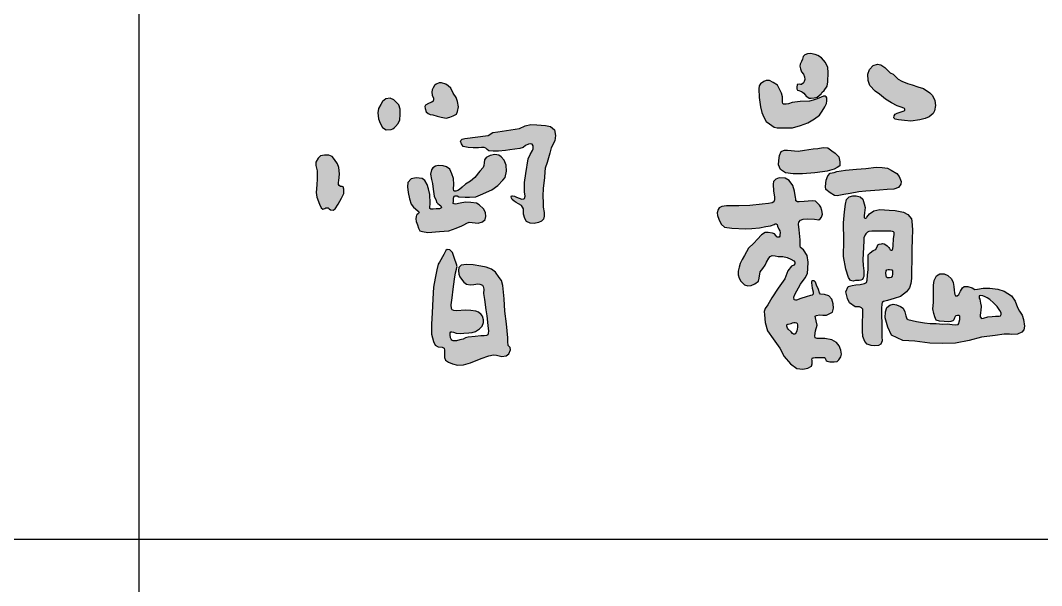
# Model space of a CAD drawing. Extents: x -427546 to -314919, y 698702 to 968782.
# Drawn here: x -356256 to -354447, y 903964 to 904965 of the extents above; entities that cross this region are included whole.
import ezdxf

# ---------------------------------------------------------------- set-up
doc = ezdxf.new("R2010")
doc.units = 0
doc.header["$LTSCALE"] = 1000
doc.header["$MEASUREMENT"] = 0
doc.layers.get('0').update_dxf_attribs({"linetype": 'CONTINUOUS'})
doc.layers.add('PUB_TITLE', color=4, linetype='CONTINUOUS')

msp = doc.modelspace()

# ---------------------------------------------------------------- hatches: boundary and pattern name
h = msp.add_hatch(color=7)
h.paths.add_polyline_path([(-354640, 904832.6), (-354644.7, 904837.2), (-354656, 904844.6), (-354666, 904847.7), (-354675.9, 904851.1), (-354684.1, 904853.7), (-354694.3, 904857.9), (-354701.2, 904861.7), (-354710, 904870.1), (-354715, 904872.6), (-354718.7, 904876.3), (-354724.7, 904882), (-354731.6, 904886.7), (-354737.6, 904888.1), (-354745.4, 904885.7), (-354752, 904878.8), (-354754.7, 904870.3), (-354754.3, 904858.9), (-354750.9, 904850), (-354741.5, 904840.3), (-354733.9, 904834.7), (-354723.1, 904825.8), (-354712.8, 904819.4), (-354702.9, 904813.9), (-354693.9, 904811.1), (-354689.5, 904809.6), (-354689, 904808.3), (-354689.4, 904806.1), (-354692, 904804.6), (-354697.6, 904802.8), (-354702.8, 904800.9), (-354706.4, 904799.5), (-354708.3, 904796.4), (-354708.4, 904792.9), (-354706.1, 904790.4), (-354700.6, 904789.6), (-354689.9, 904788), (-354678.3, 904787.1), (-354662.7, 904789.4), (-354652.9, 904791.8), (-354645.8, 904794.9), (-354638.9, 904800.3), (-354636.6, 904805.6), (-354634.9, 904814.8), (-354635.7, 904823.9)])
h.paths.add_polyline_path([(-354835.7, 904804.6), (-354830.6, 904812.2), (-354827.9, 904818.1), (-354827.1, 904823.1), (-354827.3, 904828.1), (-354828.5, 904830.2), (-354830.3, 904831.2), (-354833.4, 904831.3), (-354837.3, 904829.5), (-354844.3, 904826.3), (-354851.4, 904824.1), (-354858, 904822.6), (-354874.6, 904822.1), (-354888.5, 904820), (-354895.1, 904817.8), (-354899.1, 904817.2), (-354904.3, 904817), (-354905.4, 904818.5), (-354905.8, 904820.7), (-354905.8, 904822.8), (-354905.7, 904830.2), (-354907.9, 904836.4), (-354911.5, 904844.9), (-354914.8, 904850.5), (-354922.1, 904855.5), (-354928.6, 904858.8), (-354934.6, 904858.8), (-354938.9, 904857.2), (-354944.9, 904853.2), (-354947.1, 904849.5), (-354947.5, 904844.2), (-354947.4, 904829.1), (-354946.3, 904820.8), (-354944.9, 904812.4), (-354942.5, 904802.1), (-354939.2, 904794.1), (-354934.6, 904786.7), (-354929.1, 904782.5), (-354920.4, 904776.5), (-354915.3, 904775.2), (-354905.4, 904775.2), (-354898.2, 904774.9), (-354888, 904775.4), (-354874.2, 904779.4), (-354861.1, 904783.8), (-354849.3, 904791.1), (-354840.5, 904797.4)])
h.paths.add_polyline_path([(-354825.6, 904856.8), (-354825, 904873.3), (-354825.8, 904882), (-354829.6, 904890.7), (-354836.9, 904899.4), (-354843.5, 904903.5), (-354847.9, 904905.4), (-354856.4, 904906.6), (-354861.5, 904906.4), (-354866.4, 904904.8), (-354869, 904901.4), (-354870.3, 904897), (-354872, 904892.6), (-354874.3, 904888.2), (-354875, 904884.5), (-354874.2, 904879.9), (-354871.9, 904874.6), (-354868.9, 904870.2), (-354866.9, 904865.7), (-354866.5, 904861), (-354867.3, 904857.3), (-354868.5, 904855), (-354872.1, 904852), (-354873.8, 904851.9), (-354876.6, 904852.5), (-354879.6, 904852.2), (-354879.9, 904850.8), (-354880.5, 904848.1), (-354880.3, 904844.3), (-354879.4, 904841.9), (-354876.9, 904841.1), (-354874.2, 904840.3), (-354872, 904839.8), (-354870.3, 904838.5), (-354868, 904836.4), (-354865.9, 904833.8), (-354864.2, 904831.5), (-354860.9, 904829.3), (-354858.4, 904827.8), (-354855, 904827.8), (-354849.7, 904828.2), (-354844.4, 904829.3), (-354840.6, 904832.3), (-354837.6, 904835.3), (-354836.1, 904837.7), (-354831.9, 904841.4), (-354827, 904849.2)])
h.paths.add_polyline_path([(-354699.2, 904689.1), (-354703.5, 904694.4), (-354713.2, 904700.4), (-354719.7, 904703.7), (-354729.2, 904704.8), (-354739.8, 904705.3), (-354758, 904703.4), (-354775, 904701.7), (-354794.3, 904700.2), (-354809.5, 904697.7), (-354814.4, 904696.2), (-354821.4, 904694.6), (-354825.5, 904690), (-354828.6, 904682.6), (-354829.8, 904671.5), (-354828.8, 904665.8), (-354821.4, 904660.1), (-354814, 904655.3), (-354808.7, 904654.9), (-354797.1, 904657.1), (-354785.7, 904658.9), (-354770.9, 904661.5), (-354758.2, 904662.7), (-354733.9, 904665), (-354720.3, 904665.8), (-354708.6, 904666.5), (-354700.2, 904669.3), (-354696, 904675.5), (-354695.6, 904680.3)])
h.paths.add_polyline_path([(-354806.3, 904723.6), (-354812.3, 904730.5), (-354818.5, 904734.7), (-354825.7, 904739.6), (-354833.9, 904740.6), (-354843, 904738.8), (-354851.7, 904738), (-354866.7, 904735.4), (-354878.1, 904734.1), (-354896.7, 904735.5), (-354902.3, 904735.4), (-354904.1, 904734.9), (-354908, 904733.1), (-354911.3, 904725.9), (-354912.1, 904717.4), (-354912.9, 904709.7), (-354909.3, 904701.2), (-354900.5, 904695.7), (-354887.1, 904693.7), (-354870.3, 904693.9), (-354848.7, 904695.7), (-354835.2, 904697.5), (-354827, 904698.3), (-354814.1, 904701.9), (-354808.7, 904705), (-354804.3, 904708.1), (-354804.5, 904714.8)])
h.paths.add_polyline_path([(-354877.1, 904607.9), (-354874.2, 904611.4), (-354869.1, 904613.3), (-354862.2, 904613.9), (-354849.4, 904613.3), (-354841.6, 904612.1), (-354839, 904613.9), (-354836.6, 904617), (-354835.1, 904622), (-354835.9, 904628.6), (-354837.7, 904634.5), (-354840.3, 904638.4), (-354847.5, 904645.3), (-354851.9, 904645.9), (-354860.5, 904645.2), (-354867.7, 904644.7), (-354876.5, 904643.9), (-354879.5, 904644.3), (-354882, 904646.1), (-354882.4, 904649.1), (-354882.7, 904651.6), (-354884.5, 904662.8), (-354887.7, 904673.1), (-354894.1, 904681.9), (-354901, 904685.8), (-354911.8, 904686.7), (-354917.8, 904684.1), (-354921.7, 904680), (-354922.6, 904675.2), (-354921.9, 904662.8), (-354920.3, 904653), (-354920.2, 904647.8), (-354921.2, 904644.2), (-354923.9, 904642.3), (-354930.7, 904641.3), (-354941.8, 904640), (-354964, 904637.4), (-354983.4, 904637.1), (-354992.9, 904636.7), (-355005.3, 904637.1), (-355013.3, 904635.8), (-355018.2, 904633.7), (-355020, 904630.3), (-355021.5, 904624.3), (-355021, 904619.8), (-355018.9, 904613.2), (-355014.7, 904604.5), (-355008.6, 904599.2), (-354995.4, 904597.4), (-354971.4, 904596.5), (-354960.4, 904596.9), (-354946.7, 904598), (-354935.4, 904600.6), (-354927.4, 904601.6), (-354920.7, 904604.2), (-354918.6, 904605.1), (-354917, 904605.1), (-354915.4, 904603.9), (-354914.5, 904600.7), (-354912.5, 904595.7), (-354910.7, 904592.7), (-354910, 904589.3), (-354910.3, 904586), (-354910.6, 904583.2), (-354911.8, 904581.7), (-354914.6, 904581.3), (-354915.8, 904581.8), (-354917.5, 904584.2), (-354920.3, 904587.6), (-354923.5, 904588.7), (-354931.1, 904589.5), (-354936.4, 904589.8), (-354943.1, 904585.8), (-354950.1, 904578.2), (-354956.7, 904571), (-354966.3, 904561.7), (-354972.9, 904548.7), (-354977.6, 904541.9), (-354981.1, 904534.9), (-354982.9, 904528.4), (-354984.6, 904521.2), (-354984.3, 904514.8), (-354982.9, 904509.1), (-354979.6, 904503.8), (-354977.2, 904500.9), (-354973.2, 904497), (-354967.4, 904495), (-354961.6, 904496), (-354955, 904498.8), (-354948.4, 904503.7), (-354947.3, 904509), (-354945.2, 904519.8), (-354940.5, 904526.1), (-354936.8, 904532.1), (-354934.4, 904537.2), (-354930.1, 904544.3), (-354927.9, 904547.4), (-354924.4, 904548.7), (-354919.1, 904548.2), (-354913.3, 904547.3), (-354905.1, 904547), (-354897.5, 904545.2), (-354890.9, 904542.6), (-354885.9, 904539.7), (-354884.1, 904537.2), (-354883.9, 904534.1), (-354886, 904531.6), (-354889.8, 904530.3), (-354896.2, 904521.7), (-354901.6, 904507.7), (-354913.4, 904491), (-354924.5, 904474), (-354931.7, 904461.3), (-354936.3, 904454.9), (-354938.3, 904449.6), (-354937.8, 904443.8), (-354936.5, 904430.3), (-354932.5, 904415.7), (-354922.1, 904401.1), (-354910.8, 904385.1), (-354902.9, 904369.8), (-354891.6, 904357), (-354880.6, 904348.9), (-354869.9, 904347.5), (-354860.9, 904349.2), (-354854.2, 904353.2), (-354853.3, 904357.2), (-354853.3, 904362.9), (-354853.7, 904365.2), (-354852.8, 904367.5), (-354850.9, 904367.8), (-354847.9, 904368), (-354841.6, 904368.5), (-354836.7, 904368.5), (-354831.6, 904368), (-354830.5, 904367.3), (-354829.7, 904365.5), (-354828.3, 904363.2), (-354826.5, 904361.9), (-354821.7, 904360.5), (-354814.6, 904360.4), (-354809.1, 904361.4), (-354805.9, 904364), (-354802.6, 904369.3), (-354801.3, 904374.3), (-354802.6, 904381), (-354805.5, 904388.8), (-354810, 904394.6), (-354818.4, 904399.3), (-354831, 904401.7), (-354844.7, 904401.9), (-354847.7, 904403.3), (-354848.6, 904406.7), (-354847.2, 904415.8), (-354844.6, 904425.4), (-354846, 904433), (-354847.4, 904438.3), (-354847.7, 904441.5), (-354845.6, 904442.9), (-354840.3, 904443.7), (-354834.1, 904443.4), (-354827.6, 904443.3), (-354817.5, 904448.5), (-354815.7, 904455.9), (-354816, 904463.5), (-354818.3, 904471.8), (-354823.5, 904477.5), (-354831.3, 904479.6), (-354838.4, 904480.3), (-354840.4, 904482.6), (-354842, 904489), (-354845.5, 904496.5), (-354847.6, 904501.7), (-354849.6, 904504.1), (-354852.7, 904504.1), (-354854.3, 904502.9), (-354854.5, 904500.8), (-354853, 904491.2), (-354851.8, 904484.9), (-354851.8, 904480.6), (-354853.3, 904478.6), (-354856.4, 904478), (-354863.9, 904475.7), (-354873.2, 904472.9), (-354880.8, 904469.9), (-354883.1, 904469.6), (-354885.3, 904470.7), (-354885.7, 904474.9), (-354884.1, 904479.6), (-354873.8, 904498), (-354865.7, 904509.7), (-354861.5, 904517.3), (-354860.8, 904525.7), (-354860.6, 904537.1), (-354861.9, 904549), (-354868.6, 904559.1), (-354873.9, 904563.3), (-354874.6, 904565.8), (-354874.3, 904576.7), (-354876.4, 904594.4), (-354877.4, 904604.7)])
h.paths.add_polyline_path([(-354890.6, 904413.6), (-354888, 904410.5), (-354886.2, 904409.5), (-354884.7, 904409.6), (-354883.5, 904410.2), (-354881.5, 904412.3), (-354880.3, 904415.4), (-354879.7, 904418.5), (-354879.1, 904422.2), (-354879.2, 904425.9), (-354879.8, 904428.7), (-354881.1, 904429.9), (-354883.6, 904430.5), (-354885.9, 904430.3), (-354888.2, 904429.8), (-354890.6, 904428.8), (-354895.8, 904427.4), (-354896.5, 904427.2), (-354897.3, 904426.9), (-354897.9, 904425.9), (-354898.2, 904423.7), (-354897.2, 904420.1), (-354895.6, 904418.5)], flags=16)
h.paths.add_polyline_path([(-354676.7, 904559.8), (-354676.4, 904577.9), (-354675.6, 904594.2), (-354676.5, 904609.7), (-354677.3, 904614.2), (-354683.8, 904621.8), (-354691.2, 904626), (-354706, 904628.8), (-354717.1, 904629.5), (-354733.3, 904630.3), (-354744.1, 904628.2), (-354751.5, 904623), (-354756.4, 904616.7), (-354757, 904615.5), (-354758, 904615.1), (-354760.1, 904615), (-354761, 904616.2), (-354761, 904619.1), (-354760.5, 904624.6), (-354759.5, 904634.2), (-354760.9, 904640.5), (-354763.6, 904648.7), (-354768, 904653.2), (-354775.1, 904654.8), (-354781.4, 904654.7), (-354787.7, 904652.7), (-354792.7, 904648.2), (-354794.1, 904640.2), (-354795.8, 904626.1), (-354797.7, 904606.9), (-354797.2, 904575.6), (-354797.5, 904547.2), (-354793.7, 904524.5), (-354788.8, 904510.1), (-354785.3, 904504.8), (-354780.8, 904503.6), (-354776.3, 904504.6), (-354770.1, 904504.7), (-354767.1, 904505.3), (-354764, 904506.7), (-354762.9, 904509.5), (-354761.8, 904511.8), (-354761.8, 904515.8), (-354762, 904521.8), (-354762.9, 904531.1), (-354763.7, 904541.2), (-354763.2, 904552.4), (-354762.6, 904563.5), (-354761.8, 904575.1), (-354761.5, 904580.5), (-354759.5, 904585.4), (-354758.2, 904587.6), (-354755.4, 904590.1), (-354752.8, 904591.5), (-354747.8, 904592), (-354736.5, 904591.9), (-354721.9, 904592.3), (-354714.2, 904592.3), (-354710.7, 904591.7), (-354708.9, 904591), (-354708.3, 904589.9), (-354708.3, 904585.7), (-354709.1, 904578.9), (-354709.9, 904566.3), (-354710.6, 904560.6), (-354711.3, 904558.6), (-354713.4, 904558.5), (-354715.1, 904559.2), (-354716.2, 904561.2), (-354717.5, 904563.4), (-354720.2, 904566), (-354722.5, 904567.8), (-354725.6, 904569.6), (-354728.5, 904570.1), (-354730.5, 904569.9), (-354734.4, 904569.2), (-354736.8, 904567.7), (-354738.1, 904564.3), (-354740.3, 904560.5), (-354742.3, 904558.9), (-354745, 904558), (-354750.3, 904553.7), (-354753.8, 904550.1), (-354754, 904537.2), (-354753.8, 904524), (-354755, 904513.9), (-354756, 904505), (-354756.8, 904501.2), (-354760.4, 904499.4), (-354768.5, 904497.6), (-354776, 904497.1), (-354782.3, 904496.1), (-354789.7, 904493.9), (-354793.4, 904484.5), (-354790.8, 904472.7), (-354786.9, 904465.1), (-354777.2, 904458.3), (-354769.2, 904457.8), (-354765.7, 904456.5), (-354763.5, 904453.7), (-354763.4, 904449.7), (-354763.4, 904443.7), (-354764, 904430.6), (-354764.2, 904415.4), (-354763.7, 904405.2), (-354760.1, 904396.8), (-354756, 904392.1), (-354748.6, 904389.5), (-354742, 904389.2), (-354735.8, 904389.6), (-354731.5, 904392.1), (-354729.5, 904397.9), (-354729.9, 904404.8), (-354729.9, 904415.7), (-354730.1, 904425.7), (-354730.2, 904446.2), (-354730.2, 904455.6), (-354729.9, 904462.6), (-354729.2, 904465.9), (-354727.1, 904467.7), (-354720.1, 904469.3), (-354708.1, 904473), (-354696.6, 904476.6), (-354686.2, 904484.4), (-354680.7, 904491.6), (-354678.7, 904499.1), (-354677.5, 904508.3), (-354677.3, 904522.6), (-354676.6, 904540.3)])
h.paths.add_polyline_path([(-354712.2, 904523.5), (-354711.1, 904521.8), (-354710.8, 904518.9), (-354710.8, 904515.7), (-354711.6, 904512.6), (-354713.1, 904510), (-354716, 904509.2), (-354719.7, 904509.2), (-354721.6, 904510.7), (-354722.4, 904513.3), (-354723, 904517.9), (-354722.3, 904521.8), (-354721.2, 904523.7), (-354718.6, 904523.9), (-354716, 904524.2)], flags=16)
h.paths.add_polyline_path([(-354493.5, 904468.2), (-354500.2, 904477.3), (-354512.9, 904485.6), (-354524.5, 904489.6), (-354538.6, 904491.3), (-354550.6, 904491.4), (-354560.3, 904489.2), (-354564.8, 904489), (-354570.1, 904491.5), (-354577.3, 904494.3), (-354583.7, 904494.2), (-354586.8, 904491.7), (-354590.4, 904485.7), (-354593.7, 904479.7), (-354596.4, 904477.5), (-354599.1, 904477.6), (-354600.5, 904479.7), (-354601.2, 904483), (-354601.6, 904487.7), (-354602.1, 904493.9), (-354603.4, 904501.2), (-354606.3, 904507.6), (-354612.9, 904513.5), (-354619.4, 904516.4), (-354627.1, 904516.7), (-354632.8, 904512.7), (-354637.3, 904504.9), (-354638.6, 904496.2), (-354638.6, 904482.8), (-354638.4, 904466), (-354639.3, 904454.6), (-354637.6, 904446.3), (-354635.8, 904440.2), (-354633.7, 904434.7), (-354627.8, 904432.6), (-354619.2, 904431.8), (-354611.6, 904431.7), (-354607.7, 904432), (-354604.2, 904433.5), (-354602.4, 904435), (-354601.1, 904438.7), (-354600.1, 904440.8), (-354598.8, 904441.8), (-354596, 904442.6), (-354593.2, 904442.4), (-354591.8, 904441.7), (-354591.5, 904438.4), (-354591.7, 904435.5), (-354592.7, 904431.3), (-354593.7, 904428.4), (-354594.6, 904426.9), (-354598.6, 904426.3), (-354605.2, 904426.8), (-354613.3, 904427.7), (-354621.6, 904427.2), (-354633.5, 904428.3), (-354644.2, 904428.7), (-354654.1, 904429.8), (-354668.7, 904432.1), (-354683.8, 904435.8), (-354684.6, 904436), (-354685.7, 904436.6), (-354687.3, 904442.1), (-354688.9, 904449.3), (-354691.9, 904455.5), (-354696.6, 904458.5), (-354703.9, 904461.6), (-354709.8, 904462.7), (-354715.8, 904460.8), (-354721, 904457.1), (-354723.1, 904449.1), (-354724.1, 904438.7), (-354719.5, 904421.8), (-354712.6, 904408), (-354692.4, 904398.6), (-354671.5, 904397), (-354644.8, 904393.7), (-354621.7, 904393), (-354599.5, 904393.7), (-354575, 904398.3), (-354553.2, 904404.1), (-354529, 904407.4), (-354513, 904409.4), (-354503.8, 904409.8), (-354499.6, 904409), (-354489.5, 904409.8), (-354481.7, 904412.9), (-354478, 904417), (-354476.9, 904423.7), (-354478.7, 904435.4), (-354481.5, 904443.2), (-354486, 904450.1), (-354489.3, 904457.1)])
h.paths.add_polyline_path([(-354557.5, 904473.4), (-354557.6, 904476.1), (-354557.2, 904477.7), (-354555.1, 904478), (-354551.1, 904477.3), (-354546.9, 904475.9), (-354543.1, 904474), (-354538.6, 904471), (-354531.9, 904465.1), (-354525.8, 904458.4), (-354520.6, 904451.8), (-354518.5, 904447.6), (-354518.3, 904444.3), (-354519.7, 904442.3), (-354522.2, 904441.7), (-354528.2, 904441.6), (-354534.1, 904441.1), (-354542.1, 904440.2), (-354550, 904438.1), (-354553.2, 904437.4), (-354555.7, 904440.1), (-354555.7, 904442.6), (-354554.8, 904447.9), (-354554.4, 904451.7), (-354554.1, 904459.5), (-354554.8, 904464.4), (-354556.4, 904471.5)], flags=16)
h = msp.add_hatch(color=7)
h.paths.add_polyline_path([(-355407.7, 904510.3), (-355414.6, 904519.2), (-355421.3, 904524.9), (-355430.6, 904528.6), (-355440.6, 904530.3), (-355454, 904532.7), (-355465.7, 904532.9), (-355475.3, 904531.7), (-355479.2, 904527.6), (-355479.8, 904522.4), (-355479.2, 904516.2), (-355477.5, 904511.3), (-355474.7, 904507.1), (-355470.6, 904501.9), (-355465.9, 904498.2), (-355459, 904496.9), (-355452.6, 904497.9), (-355445.9, 904498.5), (-355442.1, 904498.2), (-355437.6, 904496.5), (-355436, 904493.8), (-355435.2, 904489.3), (-355435.6, 904481.7), (-355434.1, 904471.2), (-355431.7, 904452.9), (-355429.9, 904442.3), (-355427.9, 904425.1), (-355426.9, 904414.7), (-355427.2, 904411.6), (-355428.2, 904408.7), (-355430.4, 904407.3), (-355434.4, 904406.6), (-355440.3, 904406.9), (-355450.3, 904405.5), (-355463, 904404.5), (-355467.7, 904402.9), (-355471.7, 904400.7), (-355477.6, 904399.4), (-355483.5, 904398), (-355489.2, 904397.9), (-355491.7, 904399.2), (-355492.8, 904400.5), (-355493.9, 904403.2), (-355494.4, 904408.4), (-355494.6, 904412.2), (-355493.7, 904413.6), (-355491.9, 904413.9), (-355488.7, 904412.9), (-355483.8, 904411.4), (-355476.8, 904411), (-355470.3, 904411.5), (-355461.8, 904412.2), (-355455.9, 904412.6), (-355450, 904414.6), (-355442.4, 904418.9), (-355437.8, 904424), (-355435.4, 904430.4), (-355435.5, 904434.9), (-355437.3, 904441.5), (-355439.6, 904444.7), (-355444.4, 904448.5), (-355449, 904450.4), (-355458, 904451.7), (-355468.2, 904452.1), (-355483, 904451.1), (-355488.2, 904451.4), (-355491.2, 904452.5), (-355492.2, 904454.8), (-355492.9, 904461.4), (-355491.2, 904474.2), (-355489.3, 904489.2), (-355487.2, 904507.2), (-355485.2, 904518), (-355483.5, 904524.5), (-355482.8, 904527.7), (-355482.4, 904529.6), (-355482.6, 904530.7), (-355482.8, 904531.6), (-355487.5, 904545.6), (-355490.8, 904554.4), (-355495.2, 904559.2), (-355499.8, 904559.9), (-355502.6, 904557.7), (-355506.1, 904551), (-355513.6, 904537.3), (-355515.7, 904533.4), (-355518.5, 904523.7), (-355521.1, 904509.1), (-355524, 904493.1), (-355525.1, 904472.1), (-355526.5, 904447.7), (-355527.5, 904427.1), (-355527.8, 904409.5), (-355524.2, 904396.4), (-355521.2, 904390), (-355516.2, 904387), (-355509.1, 904386.4), (-355505.2, 904384.7), (-355504.5, 904381), (-355504.7, 904376.2), (-355504.7, 904368.5), (-355502.7, 904363.8), (-355497.8, 904359.9), (-355490.5, 904356.8), (-355481.8, 904354.9), (-355470.9, 904355.5), (-355458.7, 904359.1), (-355440, 904366.5), (-355425.9, 904371.3), (-355418, 904373.1), (-355412.3, 904372.5), (-355403.4, 904369.9), (-355395.7, 904371.5), (-355390.9, 904374.6), (-355387.6, 904381.7), (-355388.6, 904386.2), (-355391.7, 904389.7), (-355392.3, 904396.8), (-355392.3, 904403.1), (-355394.8, 904427.9), (-355397.8, 904450.6), (-355399.2, 904472.2), (-355401.5, 904495.8), (-355403.5, 904504.5)])
h.paths.add_polyline_path([(-355432.1, 904624.9), (-355435.8, 904631.6), (-355443.1, 904639), (-355448.2, 904641.6), (-355457.8, 904643.1), (-355467.5, 904643.2), (-355477, 904641.9), (-355485, 904640), (-355487.4, 904640.4), (-355489.2, 904641.2), (-355488.9, 904645.2), (-355488.8, 904650.7), (-355487.6, 904654.1), (-355485.5, 904655), (-355482.2, 904654.5), (-355479.2, 904652.7), (-355468, 904652.1), (-355460.5, 904652.1), (-355449.4, 904653), (-355440.8, 904656.4), (-355421.1, 904665.6), (-355410.2, 904673.2), (-355401.3, 904682.3), (-355397.1, 904687.3), (-355395, 904698.5), (-355395.7, 904708.9), (-355399, 904717.9), (-355404.2, 904724), (-355408.7, 904726.9), (-355415.5, 904727.8), (-355424, 904726.3), (-355430.7, 904722.6), (-355433.7, 904718.7), (-355434.5, 904713.4), (-355435.1, 904708.4), (-355436.2, 904704.9), (-355442.3, 904698.4), (-355450.9, 904687.4), (-355458.7, 904680.8), (-355467.3, 904675.2), (-355473.2, 904670.3), (-355477.9, 904666.1), (-355481.1, 904664), (-355484.4, 904662.8), (-355487.2, 904662.8), (-355487.9, 904663.8), (-355488.7, 904667.3), (-355488.4, 904674.6), (-355488.9, 904685.3), (-355491.4, 904693.7), (-355495.4, 904702), (-355501, 904705.8), (-355507.2, 904707.8), (-355516.2, 904708.5), (-355520.7, 904707), (-355525.3, 904704.3), (-355527.8, 904700.7), (-355529.4, 904693.3), (-355527.9, 904683.7), (-355525.8, 904676.7), (-355524.7, 904666.8), (-355522.8, 904654.1), (-355519.7, 904646.2), (-355518.6, 904643.3), (-355516.5, 904641), (-355513.7, 904638.8), (-355511.2, 904637.1), (-355510.1, 904634.3), (-355511, 904632.8), (-355513.6, 904631.9), (-355515.8, 904631.6), (-355519.7, 904631.5), (-355525, 904631.2), (-355528.7, 904631.3), (-355530.6, 904632.3), (-355530.8, 904635.1), (-355530.3, 904639.7), (-355529.8, 904641.8), (-355530.9, 904657.2), (-355533.1, 904667.2), (-355535.5, 904674.6), (-355539.3, 904682), (-355544, 904685.3), (-355554.9, 904686.8), (-355563.6, 904684.6), (-355569.6, 904678.2), (-355570.5, 904670.8), (-355568.9, 904660.5), (-355566.7, 904649.2), (-355563.8, 904639.8), (-355559.8, 904634.9), (-355556, 904631.6), (-355551.6, 904627.6), (-355549.8, 904625.5), (-355550.6, 904623.3), (-355553, 904621.8), (-355554.2, 904620.4), (-355554.6, 904617.8), (-355555.2, 904613.9), (-355555.1, 904609.5), (-355552.7, 904603.3), (-355550.9, 904597.2), (-355548.1, 904592.9), (-355543.4, 904591.4), (-355534, 904589.6), (-355513.4, 904591.3), (-355497.1, 904592.4), (-355484, 904597.7), (-355473.9, 904601.6), (-355470.5, 904603.2), (-355465.3, 904606.4), (-355460.9, 904607.8), (-355455.9, 904607.3), (-355445, 904606.2), (-355437.6, 904608.8), (-355432.7, 904612.7), (-355431.6, 904618)])
h.paths.add_polyline_path([(-355307.9, 904761.5), (-355309.9, 904771.4), (-355316.6, 904777.8), (-355325.5, 904779.6), (-355341.1, 904780.5), (-355351.9, 904780.8), (-355362, 904778.5), (-355371.7, 904774.1), (-355410.2, 904768.3), (-355418.9, 904767.2), (-355427.4, 904761.9), (-355468.8, 904756.1), (-355470.8, 904755.6), (-355473.5, 904754.9), (-355475.7, 904753), (-355476.4, 904751.3), (-355474.6, 904747.1), (-355471.7, 904742.1), (-355462.6, 904740.2), (-355453.8, 904739.5), (-355444.5, 904739.8), (-355439.2, 904740.1), (-355434.6, 904740.4), (-355431.7, 904739.3), (-355429.3, 904736.6), (-355426.1, 904734.4), (-355418.3, 904734), (-355409, 904734), (-355396.8, 904734.8), (-355389.1, 904736), (-355371.1, 904738.7), (-355365.5, 904740.5), (-355360.9, 904743.8), (-355356.1, 904746.3), (-355351.8, 904747), (-355349.2, 904746.5), (-355347.7, 904743.3), (-355347.4, 904738), (-355348.8, 904734.8), (-355352.8, 904728.2), (-355356.6, 904720), (-355360.5, 904694.5), (-355362.8, 904678.1), (-355362.7, 904661.5), (-355361.8, 904654.1), (-355363.2, 904650.2), (-355364.3, 904649.1), (-355367.6, 904648.9), (-355372.6, 904650.4), (-355377, 904652.5), (-355380.6, 904654.1), (-355384, 904655), (-355386.1, 904654.6), (-355386.7, 904652.8), (-355386.2, 904650.4), (-355384.6, 904648.1), (-355381.4, 904645.2), (-355377.5, 904642.7), (-355373.4, 904640.7), (-355368, 904637.3), (-355366.3, 904634.8), (-355364.9, 904631.8), (-355364.5, 904622), (-355362.1, 904614.4), (-355359.2, 904609.4), (-355353.2, 904606.5), (-355345.8, 904605.7), (-355338.1, 904607.3), (-355333.1, 904609.6), (-355329, 904613.3), (-355328, 904618.8), (-355328, 904625.1), (-355329.7, 904634.4), (-355330, 904642.4), (-355330.5, 904655), (-355329.7, 904667.9), (-355327.7, 904687), (-355327.2, 904697.1), (-355326.4, 904703.6), (-355322.7, 904713.5), (-355318, 904730.4), (-355315.7, 904739.9), (-355309.5, 904752.3)])
h.paths.add_polyline_path([(-355479.8, 904812.4), (-355481.4, 904821.8), (-355483.9, 904828.9), (-355489.4, 904836.9), (-355493.7, 904845.4), (-355497.9, 904849.6), (-355502.6, 904852.7), (-355510.1, 904854.9), (-355514.1, 904854.9), (-355519.5, 904852.5), (-355522.4, 904850), (-355525, 904846.3), (-355526.8, 904842.5), (-355527.3, 904838.6), (-355526.6, 904833.1), (-355524.3, 904827.8), (-355523.9, 904824.8), (-355524.8, 904822.3), (-355527.3, 904820.5), (-355528.9, 904819.8), (-355533, 904818.3), (-355538.2, 904815.4), (-355539.8, 904812.8), (-355538.8, 904809.4), (-355537, 904803.8), (-355533.8, 904800.8), (-355530.2, 904799.1), (-355525.5, 904798.1), (-355517.5, 904795.6), (-355510.7, 904793.9), (-355501.8, 904792.5), (-355495.3, 904794), (-355489.6, 904796.5), (-355483.7, 904799.6), (-355481.5, 904804.3)])
h.paths.add_polyline_path([(-355583.3, 904798.7), (-355583.1, 904808.1), (-355585.3, 904815.9), (-355588.8, 904819.1), (-355594.5, 904824.6), (-355601.2, 904827.6), (-355608.5, 904826.7), (-355614.7, 904822.1), (-355617.7, 904816.6), (-355621.6, 904809.5), (-355623, 904801.7), (-355621.8, 904791.4), (-355618.9, 904783.6), (-355614.7, 904775.6), (-355608.3, 904771.9), (-355599.1, 904772.2), (-355596, 904773.5), (-355593.5, 904775.8), (-355591.4, 904777.7), (-355587, 904782.9), (-355584, 904789.6)])
h.paths.add_polyline_path([(-355691.1, 904672.8), (-355692.2, 904674.5), (-355692.2, 904678.8), (-355692, 904681), (-355691, 904693.4), (-355692, 904705.1), (-355694.4, 904711.6), (-355699.7, 904718.9), (-355704, 904724.2), (-355709.7, 904726.9), (-355717.1, 904726.9), (-355724.6, 904725.4), (-355728.7, 904721.4), (-355732.8, 904714.6), (-355732.6, 904708.3), (-355730.4, 904699.1), (-355730, 904684.8), (-355730.8, 904674), (-355731.8, 904660.4), (-355731, 904652.4), (-355726.1, 904639.8), (-355723.2, 904633.7), (-355720, 904631.1), (-355716.8, 904632.4), (-355715.1, 904633.2), (-355713.2, 904633.7), (-355710.6, 904633.5), (-355708.9, 904631.7), (-355706.5, 904629.7), (-355701.8, 904629.3), (-355698.2, 904631.5), (-355693, 904640), (-355687.1, 904650.3), (-355683.3, 904658.8), (-355682.9, 904666.8), (-355684.1, 904670.7), (-355686.1, 904671.1), (-355688.9, 904671.5)])

# ---------------------------------------------------------------- linework, layer by layer
for points in [[(-354831.9, 904841.4), (-354827, 904849.2), (-354825.6, 904856.8), (-354825, 904873.3), (-354825.8, 904882), (-354829.6, 904890.7), (-354836.9, 904899.4), (-354843.5, 904903.5), (-354847.9, 904905.4), (-354856.4, 904906.6), (-354861.5, 904906.4), (-354866.4, 904904.8), (-354869, 904901.4), (-354870.3, 904897), (-354872, 904892.6), (-354874.3, 904888.2), (-354875, 904884.5), (-354874.2, 904879.9), (-354871.9, 904874.6), (-354868.9, 904870.2), (-354866.9, 904865.7), (-354866.5, 904861), (-354867.3, 904857.3), (-354868.5, 904855), (-354872.1, 904852), (-354873.8, 904851.9), (-354876.6, 904852.5), (-354879.6, 904852.2), (-354879.9, 904850.8), (-354880.5, 904848.1), (-354880.3, 904844.3), (-354879.4, 904841.9), (-354876.9, 904841.1), (-354874.2, 904840.3), (-354872, 904839.8), (-354870.3, 904838.5), (-354868, 904836.4), (-354865.9, 904833.8), (-354864.2, 904831.5), (-354860.9, 904829.3), (-354858.4, 904827.8), (-354855, 904827.8), (-354849.7, 904828.2), (-354844.4, 904829.3), (-354840.6, 904832.3), (-354837.6, 904835.3), (-354836.1, 904837.7)], [(-354710, 904870.1), (-354701.2, 904861.7), (-354694.3, 904857.9), (-354684.1, 904853.7), (-354675.9, 904851.1), (-354666, 904847.7), (-354656, 904844.6), (-354644.7, 904837.2), (-354640, 904832.6), (-354635.7, 904823.9), (-354634.9, 904814.8), (-354636.6, 904805.6), (-354638.9, 904800.3), (-354645.8, 904794.9), (-354652.9, 904791.8), (-354662.7, 904789.4), (-354678.3, 904787.1), (-354689.9, 904788), (-354700.6, 904789.6), (-354706.1, 904790.4), (-354708.4, 904792.9), (-354708.3, 904796.4), (-354706.4, 904799.5), (-354702.8, 904800.9), (-354697.6, 904802.8), (-354692, 904804.6), (-354689.4, 904806.1), (-354689, 904808.3), (-354689.5, 904809.6), (-354693.9, 904811.1), (-354702.9, 904813.9), (-354712.8, 904819.4), (-354723.1, 904825.8), (-354733.9, 904834.7), (-354741.5, 904840.3), (-354750.9, 904850), (-354754.3, 904858.9), (-354754.7, 904870.3), (-354752, 904878.8), (-354745.4, 904885.7), (-354737.6, 904888.1), (-354731.6, 904886.7), (-354724.7, 904882), (-354718.7, 904876.3), (-354715, 904872.6)], [(-354905.8, 904822.8), (-354905.7, 904830.2), (-354907.9, 904836.4), (-354911.5, 904844.9), (-354914.8, 904850.5), (-354922.1, 904855.5), (-354928.6, 904858.8), (-354934.6, 904858.8), (-354938.9, 904857.2), (-354944.9, 904853.2), (-354947.1, 904849.5), (-354947.5, 904844.2), (-354947.4, 904829.1), (-354946.3, 904820.8), (-354944.9, 904812.4), (-354942.5, 904802.1), (-354939.2, 904794.1), (-354934.6, 904786.7), (-354929.1, 904782.5), (-354920.4, 904776.5), (-354915.3, 904775.2), (-354905.4, 904775.2), (-354898.2, 904774.9), (-354888, 904775.4), (-354874.2, 904779.4), (-354861.1, 904783.8), (-354849.3, 904791.1), (-354840.5, 904797.4), (-354835.7, 904804.6), (-354830.6, 904812.2), (-354827.9, 904818.1), (-354827.1, 904823.1), (-354827.3, 904828.1), (-354828.5, 904830.2), (-354830.3, 904831.2), (-354833.4, 904831.3), (-354837.3, 904829.5), (-354844.3, 904826.3), (-354851.4, 904824.1), (-354858, 904822.6), (-354874.6, 904822.1), (-354888.5, 904820), (-354895.1, 904817.8), (-354899.1, 904817.2), (-354904.3, 904817), (-354905.4, 904818.5), (-354905.8, 904820.7)], [(-355591.4, 904777.7), (-355587, 904782.9), (-355584, 904789.6), (-355583.3, 904798.7), (-355583.1, 904808.1), (-355585.3, 904815.9), (-355588.8, 904819.1), (-355594.5, 904824.6), (-355601.2, 904827.6), (-355608.5, 904826.7), (-355614.7, 904822.1), (-355617.7, 904816.6), (-355621.6, 904809.5), (-355623, 904801.7), (-355621.8, 904791.4), (-355618.9, 904783.6), (-355614.7, 904775.6), (-355608.3, 904771.9), (-355599.1, 904772.2), (-355596, 904773.5), (-355593.5, 904775.8)], [(-355468.8, 904756.1), (-355427.4, 904761.9), (-355418.9, 904767.2), (-355410.2, 904768.3), (-355371.7, 904774.1), (-355362, 904778.5), (-355351.9, 904780.8), (-355341.1, 904780.5), (-355325.5, 904779.6), (-355316.6, 904777.8), (-355309.9, 904771.4), (-355307.9, 904761.5), (-355309.5, 904752.3), (-355315.7, 904739.9), (-355318, 904730.4), (-355322.7, 904713.5), (-355326.4, 904703.6), (-355327.2, 904697.1), (-355327.7, 904687), (-355329.7, 904667.9), (-355330.5, 904655), (-355330, 904642.4), (-355329.7, 904634.4), (-355328, 904625.1), (-355328, 904618.8), (-355329, 904613.3), (-355333.1, 904609.6), (-355338.1, 904607.3), (-355345.8, 904605.7), (-355353.2, 904606.5), (-355359.2, 904609.4), (-355362.1, 904614.4), (-355364.5, 904622), (-355364.9, 904631.8), (-355366.3, 904634.8), (-355368, 904637.3), (-355373.4, 904640.7), (-355377.5, 904642.7), (-355381.4, 904645.2), (-355384.6, 904648.1), (-355386.2, 904650.4), (-355386.7, 904652.8), (-355386.1, 904654.6), (-355384, 904655), (-355380.6, 904654.1), (-355377, 904652.5), (-355372.6, 904650.4), (-355367.6, 904648.9), (-355364.3, 904649.1), (-355363.2, 904650.2), (-355361.8, 904654.1), (-355362.7, 904661.5), (-355362.8, 904678.1), (-355360.5, 904694.5), (-355356.6, 904720), (-355352.8, 904728.2), (-355348.8, 904734.8), (-355347.4, 904738), (-355347.7, 904743.3), (-355349.2, 904746.5), (-355351.8, 904747), (-355356.1, 904746.3), (-355360.9, 904743.8), (-355365.5, 904740.5), (-355371.1, 904738.7), (-355389.1, 904736), (-355396.8, 904734.8), (-355409, 904734), (-355418.3, 904734), (-355426.1, 904734.4), (-355429.3, 904736.6), (-355431.7, 904739.3), (-355434.6, 904740.4), (-355439.2, 904740.1), (-355444.5, 904739.8), (-355453.8, 904739.5), (-355462.6, 904740.2), (-355471.7, 904742.1), (-355474.6, 904747.1), (-355476.4, 904751.3), (-355475.7, 904753), (-355473.5, 904754.9), (-355470.8, 904755.6)], [(-354896.7, 904735.5), (-354878.1, 904734.1), (-354866.7, 904735.4), (-354851.7, 904738), (-354843, 904738.8), (-354833.9, 904740.6), (-354825.7, 904739.6), (-354818.5, 904734.7), (-354812.3, 904730.5), (-354806.3, 904723.6), (-354804.5, 904714.8), (-354804.3, 904708.1), (-354808.7, 904705), (-354814.1, 904701.9), (-354827, 904698.3), (-354835.2, 904697.5), (-354848.7, 904695.7), (-354870.3, 904693.9), (-354887.1, 904693.7), (-354900.5, 904695.7), (-354909.3, 904701.2), (-354912.9, 904709.7), (-354912.1, 904717.4), (-354911.3, 904725.9), (-354908, 904733.1), (-354904.1, 904734.9), (-354902.3, 904735.4)], [(-355692, 904681), (-355691, 904693.4), (-355692, 904705.1), (-355694.4, 904711.6), (-355699.7, 904718.9), (-355704, 904724.2), (-355709.7, 904726.9), (-355717.1, 904726.9), (-355724.6, 904725.4), (-355728.7, 904721.4), (-355732.8, 904714.6), (-355732.6, 904708.3), (-355730.4, 904699.1), (-355730, 904684.8), (-355730.8, 904674), (-355731.8, 904660.4), (-355731, 904652.4), (-355726.1, 904639.8), (-355723.2, 904633.7), (-355720, 904631.1), (-355716.8, 904632.4), (-355715.1, 904633.2), (-355713.2, 904633.7), (-355710.6, 904633.5), (-355708.9, 904631.7), (-355706.5, 904629.7), (-355701.8, 904629.3), (-355698.2, 904631.5), (-355693, 904640), (-355687.1, 904650.3), (-355683.3, 904658.8), (-355682.9, 904666.8), (-355684.1, 904670.7), (-355686.1, 904671.1), (-355688.9, 904671.5), (-355691.1, 904672.8), (-355692.2, 904674.5), (-355692.2, 904678.8)], [(-355529.8, 904641.8), (-355530.9, 904657.2), (-355533.1, 904667.2), (-355535.5, 904674.6), (-355539.3, 904682), (-355544, 904685.3), (-355554.9, 904686.8), (-355563.6, 904684.6), (-355569.6, 904678.2), (-355570.5, 904670.8), (-355568.9, 904660.5), (-355566.7, 904649.2), (-355563.8, 904639.8), (-355559.8, 904634.9), (-355556, 904631.6), (-355551.6, 904627.6), (-355549.8, 904625.5), (-355550.6, 904623.3), (-355553, 904621.8), (-355554.2, 904620.4), (-355554.6, 904617.8), (-355555.2, 904613.9), (-355555.1, 904609.5), (-355552.7, 904603.3), (-355550.9, 904597.2), (-355548.1, 904592.9), (-355543.4, 904591.4), (-355534, 904589.6), (-355513.4, 904591.3), (-355497.1, 904592.4), (-355484, 904597.7), (-355473.9, 904601.6), (-355470.5, 904603.2), (-355465.3, 904606.4), (-355460.9, 904607.8), (-355455.9, 904607.3), (-355445, 904606.2), (-355437.6, 904608.8), (-355432.7, 904612.7), (-355431.6, 904618), (-355432.1, 904624.9), (-355435.8, 904631.6), (-355443.1, 904639), (-355448.2, 904641.6), (-355457.8, 904643.1), (-355467.5, 904643.2), (-355477, 904641.9), (-355485, 904640), (-355487.4, 904640.4), (-355489.2, 904641.2), (-355488.9, 904645.2), (-355488.8, 904650.7), (-355487.6, 904654.1), (-355485.5, 904655), (-355482.2, 904654.5), (-355479.2, 904652.7), (-355468, 904652.1), (-355460.5, 904652.1), (-355449.4, 904653), (-355440.8, 904656.4), (-355421.1, 904665.6), (-355410.2, 904673.2), (-355401.3, 904682.3), (-355397.1, 904687.3), (-355395, 904698.5), (-355395.7, 904708.9), (-355399, 904717.9), (-355404.2, 904724), (-355408.7, 904726.9), (-355415.5, 904727.8), (-355424, 904726.3), (-355430.7, 904722.6), (-355433.7, 904718.7), (-355434.5, 904713.4), (-355435.1, 904708.4), (-355436.2, 904704.9), (-355442.3, 904698.4), (-355450.9, 904687.4), (-355458.7, 904680.8), (-355467.3, 904675.2), (-355473.2, 904670.3), (-355477.9, 904666.1), (-355481.1, 904664), (-355484.4, 904662.8), (-355487.2, 904662.8), (-355487.9, 904663.8), (-355488.7, 904667.3), (-355488.4, 904674.6), (-355488.9, 904685.3), (-355491.4, 904693.7), (-355495.4, 904702), (-355501, 904705.8), (-355507.2, 904707.8), (-355516.2, 904708.5), (-355520.7, 904707), (-355525.3, 904704.3), (-355527.8, 904700.7), (-355529.4, 904693.3), (-355527.9, 904683.7), (-355525.8, 904676.7), (-355524.7, 904666.8), (-355522.8, 904654.1), (-355519.7, 904646.2), (-355518.6, 904643.3), (-355516.5, 904641), (-355513.7, 904638.8), (-355511.2, 904637.1), (-355510.1, 904634.3), (-355511, 904632.8), (-355513.6, 904631.9), (-355515.8, 904631.6), (-355519.7, 904631.5), (-355525, 904631.2), (-355528.7, 904631.3), (-355530.6, 904632.3), (-355530.8, 904635.1), (-355530.3, 904639.7)], [(-354809.5, 904697.7), (-354794.3, 904700.2), (-354775, 904701.7), (-354758, 904703.4), (-354739.8, 904705.3), (-354729.2, 904704.8), (-354719.7, 904703.7), (-354713.2, 904700.4), (-354703.5, 904694.4), (-354699.2, 904689.1), (-354695.6, 904680.3), (-354696, 904675.5), (-354700.2, 904669.3), (-354708.6, 904666.5), (-354720.3, 904665.8), (-354733.9, 904665), (-354758.2, 904662.7), (-354770.9, 904661.5), (-354785.7, 904658.9), (-354797.1, 904657.1), (-354808.7, 904654.9), (-354814, 904655.3), (-354821.4, 904660.1), (-354828.8, 904665.8), (-354829.8, 904671.5), (-354828.6, 904682.6), (-354825.5, 904690), (-354821.4, 904694.6), (-354814.4, 904696.2)], [(-354882.7, 904651.6), (-354884.5, 904662.8), (-354887.7, 904673.1), (-354894.1, 904681.9), (-354901, 904685.8), (-354911.8, 904686.7), (-354917.8, 904684.1), (-354921.7, 904680), (-354922.6, 904675.2), (-354921.9, 904662.8), (-354920.3, 904653), (-354920.2, 904647.8), (-354921.2, 904644.2), (-354923.9, 904642.3), (-354930.7, 904641.3), (-354941.8, 904640), (-354964, 904637.4), (-354983.4, 904637.1), (-354992.9, 904636.7), (-355005.3, 904637.1), (-355013.3, 904635.8), (-355018.2, 904633.7), (-355020, 904630.3), (-355021.5, 904624.3), (-355021, 904619.8), (-355018.9, 904613.2), (-355014.7, 904604.5), (-355008.6, 904599.2), (-354995.4, 904597.4), (-354971.4, 904596.5), (-354960.4, 904596.9), (-354946.7, 904598), (-354935.4, 904600.6), (-354927.4, 904601.6), (-354920.7, 904604.2), (-354918.6, 904605.1), (-354917, 904605.1), (-354915.4, 904603.9), (-354914.5, 904600.7), (-354912.5, 904595.7), (-354910.7, 904592.7), (-354910, 904589.3), (-354910.3, 904586), (-354910.6, 904583.2), (-354911.8, 904581.7), (-354914.6, 904581.3), (-354915.8, 904581.8), (-354917.5, 904584.2), (-354920.3, 904587.6), (-354923.5, 904588.7), (-354931.1, 904589.5), (-354936.4, 904589.8), (-354943.1, 904585.8), (-354950.1, 904578.2), (-354956.7, 904571), (-354966.3, 904561.7), (-354972.9, 904548.7), (-354977.6, 904541.9), (-354981.1, 904534.9), (-354982.9, 904528.4), (-354984.6, 904521.2), (-354984.3, 904514.8), (-354982.9, 904509.1), (-354979.6, 904503.8), (-354977.2, 904500.9), (-354973.2, 904497), (-354967.4, 904495), (-354961.6, 904496), (-354955, 904498.8), (-354948.4, 904503.7), (-354947.3, 904509), (-354945.2, 904519.8), (-354940.5, 904526.1), (-354936.8, 904532.1), (-354934.4, 904537.2), (-354930.1, 904544.3), (-354927.9, 904547.4), (-354924.4, 904548.7), (-354919.1, 904548.2), (-354913.3, 904547.3), (-354905.1, 904547), (-354897.5, 904545.2), (-354890.9, 904542.6), (-354885.9, 904539.7), (-354884.1, 904537.2), (-354883.9, 904534.1), (-354886, 904531.6), (-354889.8, 904530.3), (-354896.2, 904521.7), (-354901.6, 904507.7), (-354913.4, 904491), (-354924.5, 904474), (-354931.7, 904461.3), (-354936.3, 904454.9), (-354938.3, 904449.6), (-354937.8, 904443.8), (-354936.5, 904430.3), (-354932.5, 904415.7), (-354922.1, 904401.1), (-354910.8, 904385.1), (-354902.9, 904369.8), (-354891.6, 904357), (-354880.6, 904348.9), (-354869.9, 904347.5), (-354860.9, 904349.2), (-354854.2, 904353.2), (-354853.3, 904357.2), (-354853.3, 904362.9), (-354853.7, 904365.2), (-354852.8, 904367.5), (-354850.9, 904367.8), (-354847.9, 904368), (-354841.6, 904368.5), (-354836.7, 904368.5), (-354831.6, 904368), (-354830.5, 904367.3), (-354829.7, 904365.5), (-354828.3, 904363.2), (-354826.5, 904361.9), (-354821.7, 904360.5), (-354814.6, 904360.4), (-354809.1, 904361.4), (-354805.9, 904364), (-354802.6, 904369.3), (-354801.3, 904374.3), (-354802.6, 904381), (-354805.5, 904388.8), (-354810, 904394.6), (-354818.4, 904399.3), (-354831, 904401.7), (-354844.7, 904401.9), (-354847.7, 904403.3), (-354848.6, 904406.7), (-354847.2, 904415.8), (-354844.6, 904425.4), (-354846, 904433), (-354847.4, 904438.3), (-354847.7, 904441.5), (-354845.6, 904442.9), (-354840.3, 904443.7), (-354834.1, 904443.4), (-354827.6, 904443.3), (-354817.5, 904448.5), (-354815.7, 904455.9), (-354816, 904463.5), (-354818.3, 904471.8), (-354823.5, 904477.5), (-354831.3, 904479.6), (-354838.4, 904480.3), (-354840.4, 904482.6), (-354842, 904489), (-354845.5, 904496.5), (-354847.6, 904501.7), (-354849.6, 904504.1), (-354852.7, 904504.1), (-354854.3, 904502.9), (-354854.5, 904500.8), (-354853, 904491.2), (-354851.8, 904484.9), (-354851.8, 904480.6), (-354853.3, 904478.6), (-354856.4, 904478), (-354863.9, 904475.7), (-354873.2, 904472.9), (-354880.8, 904469.9), (-354883.1, 904469.6), (-354885.3, 904470.7), (-354885.7, 904474.9), (-354884.1, 904479.6), (-354873.8, 904498), (-354865.7, 904509.7), (-354861.5, 904517.3), (-354860.8, 904525.7), (-354860.6, 904537.1), (-354861.9, 904549), (-354868.6, 904559.1), (-354873.9, 904563.3), (-354874.6, 904565.8), (-354874.3, 904576.7), (-354876.4, 904594.4), (-354877.4, 904604.7), (-354877.1, 904607.9), (-354874.2, 904611.4), (-354869.1, 904613.3), (-354862.2, 904613.9), (-354849.4, 904613.3), (-354841.6, 904612.1), (-354839, 904613.9), (-354836.6, 904617), (-354835.1, 904622), (-354835.9, 904628.6), (-354837.7, 904634.5), (-354840.3, 904638.4), (-354847.5, 904645.3), (-354851.9, 904645.9), (-354860.5, 904645.2), (-354867.7, 904644.7), (-354876.5, 904643.9), (-354879.5, 904644.3), (-354882, 904646.1), (-354882.4, 904649.1)], [(-354756.4, 904616.7), (-354751.5, 904623), (-354744.1, 904628.2), (-354733.3, 904630.3), (-354717.1, 904629.5), (-354706, 904628.8), (-354691.2, 904626), (-354683.8, 904621.8), (-354677.3, 904614.2), (-354676.5, 904609.7), (-354675.6, 904594.2), (-354676.4, 904577.9), (-354676.7, 904559.8), (-354676.6, 904540.3), (-354677.3, 904522.6), (-354677.5, 904508.3), (-354678.7, 904499.1), (-354680.7, 904491.6), (-354686.2, 904484.4), (-354696.6, 904476.6), (-354708.1, 904473), (-354720.1, 904469.3), (-354727.1, 904467.7), (-354729.2, 904465.9), (-354729.9, 904462.6), (-354730.2, 904455.6), (-354730.2, 904446.2), (-354730.1, 904425.7), (-354729.9, 904415.7), (-354729.9, 904404.8), (-354729.5, 904397.9), (-354731.5, 904392.1), (-354735.8, 904389.6), (-354742, 904389.2), (-354748.6, 904389.5), (-354756, 904392.1), (-354760.1, 904396.8), (-354763.7, 904405.2), (-354764.2, 904415.4), (-354764, 904430.6), (-354763.4, 904443.7), (-354763.4, 904449.7), (-354763.5, 904453.7), (-354765.7, 904456.5), (-354769.2, 904457.8), (-354777.2, 904458.3), (-354786.9, 904465.1), (-354790.8, 904472.7), (-354793.4, 904484.5), (-354789.7, 904493.9), (-354782.3, 904496.1), (-354776, 904497.1), (-354768.5, 904497.6), (-354760.4, 904499.4), (-354756.8, 904501.2), (-354756, 904505), (-354755, 904513.9), (-354753.8, 904524), (-354754, 904537.2), (-354753.8, 904550.1), (-354750.3, 904553.7), (-354745, 904558), (-354742.3, 904558.9), (-354740.3, 904560.5), (-354738.1, 904564.3), (-354736.8, 904567.7), (-354734.4, 904569.2), (-354730.5, 904569.9), (-354728.5, 904570.1), (-354725.6, 904569.6), (-354722.5, 904567.8), (-354720.2, 904566), (-354717.5, 904563.4), (-354716.2, 904561.2), (-354715.1, 904559.2), (-354713.4, 904558.5), (-354711.3, 904558.6), (-354710.6, 904560.6), (-354709.9, 904566.3), (-354709.1, 904578.9), (-354708.3, 904585.7), (-354708.3, 904589.9), (-354708.9, 904591), (-354710.7, 904591.7), (-354714.2, 904592.3), (-354721.9, 904592.3), (-354736.5, 904591.9), (-354747.8, 904592), (-354752.8, 904591.5), (-354755.4, 904590.1), (-354758.2, 904587.6), (-354759.5, 904585.4), (-354761.5, 904580.5), (-354761.8, 904575.1), (-354762.6, 904563.5), (-354763.2, 904552.4), (-354763.7, 904541.2), (-354762.9, 904531.1), (-354762, 904521.8), (-354761.8, 904515.8), (-354761.8, 904511.8), (-354762.9, 904509.5), (-354764, 904506.7), (-354767.1, 904505.3), (-354770.1, 904504.7), (-354776.3, 904504.6), (-354780.8, 904503.6), (-354785.3, 904504.8), (-354788.8, 904510.1), (-354793.7, 904524.5), (-354797.5, 904547.2), (-354797.2, 904575.6), (-354797.7, 904606.9), (-354795.8, 904626.1), (-354794.1, 904640.2), (-354792.7, 904648.2), (-354787.7, 904652.7), (-354781.4, 904654.7), (-354775.1, 904654.8), (-354768, 904653.2), (-354763.6, 904648.7), (-354760.9, 904640.5), (-354759.5, 904634.2), (-354760.5, 904624.6), (-354761, 904619.1), (-354761, 904616.2), (-354760.1, 904615), (-354758, 904615.1), (-354757, 904615.5)], [(-355482.8, 904531.6), (-355487.5, 904545.6), (-355490.8, 904554.4), (-355495.2, 904559.2), (-355499.8, 904559.9), (-355502.6, 904557.7), (-355506.1, 904551), (-355513.6, 904537.3), (-355515.7, 904533.4), (-355518.5, 904523.7), (-355521.1, 904509.1), (-355524, 904493.1), (-355525.1, 904472.1), (-355526.5, 904447.7), (-355527.5, 904427.1), (-355527.8, 904409.5), (-355524.2, 904396.4), (-355521.2, 904390), (-355516.2, 904387), (-355509.1, 904386.4), (-355505.2, 904384.7), (-355504.5, 904381), (-355504.7, 904376.2), (-355504.7, 904368.5), (-355502.7, 904363.8), (-355497.8, 904359.9), (-355490.5, 904356.8), (-355481.8, 904354.9), (-355470.9, 904355.5), (-355458.7, 904359.1), (-355440, 904366.5), (-355425.9, 904371.3), (-355418, 904373.1), (-355412.3, 904372.5), (-355403.4, 904369.9), (-355395.7, 904371.5), (-355390.9, 904374.6), (-355387.6, 904381.7), (-355388.6, 904386.2), (-355391.7, 904389.7), (-355392.3, 904396.8), (-355392.3, 904403.1), (-355394.8, 904427.9), (-355397.8, 904450.6), (-355399.2, 904472.2), (-355401.5, 904495.8), (-355403.5, 904504.5), (-355407.7, 904510.3), (-355414.6, 904519.2), (-355421.3, 904524.9), (-355430.6, 904528.6), (-355440.6, 904530.3), (-355454, 904532.7), (-355465.7, 904532.9), (-355475.3, 904531.7), (-355479.2, 904527.6), (-355479.8, 904522.4), (-355479.2, 904516.2), (-355477.5, 904511.3), (-355474.7, 904507.1), (-355470.6, 904501.9), (-355465.9, 904498.2), (-355459, 904496.9), (-355452.6, 904497.9), (-355445.9, 904498.5), (-355442.1, 904498.2), (-355437.6, 904496.5), (-355436, 904493.8), (-355435.2, 904489.3), (-355435.6, 904481.7), (-355434.1, 904471.2), (-355431.7, 904452.9), (-355429.9, 904442.3), (-355427.9, 904425.1), (-355426.9, 904414.7), (-355427.2, 904411.6), (-355428.2, 904408.7), (-355430.4, 904407.3), (-355434.4, 904406.6), (-355440.3, 904406.9), (-355450.3, 904405.5), (-355463, 904404.5), (-355467.7, 904402.9), (-355471.7, 904400.7), (-355477.6, 904399.4), (-355483.5, 904398), (-355489.2, 904397.9), (-355491.7, 904399.2), (-355492.8, 904400.5), (-355493.9, 904403.2), (-355494.4, 904408.4), (-355494.6, 904412.2), (-355493.7, 904413.6), (-355491.9, 904413.9), (-355488.7, 904412.9), (-355483.8, 904411.4), (-355476.8, 904411), (-355470.3, 904411.5), (-355461.8, 904412.2), (-355455.9, 904412.6), (-355450, 904414.6), (-355442.4, 904418.9), (-355437.8, 904424), (-355435.4, 904430.4), (-355435.5, 904434.9), (-355437.3, 904441.5), (-355439.6, 904444.7), (-355444.4, 904448.5), (-355449, 904450.4), (-355458, 904451.7), (-355468.2, 904452.1), (-355483, 904451.1), (-355488.2, 904451.4), (-355491.2, 904452.5), (-355492.2, 904454.8), (-355492.9, 904461.4), (-355491.2, 904474.2), (-355489.3, 904489.2), (-355487.2, 904507.2), (-355485.2, 904518), (-355483.5, 904524.5), (-355482.8, 904527.7), (-355482.4, 904529.6), (-355482.6, 904530.7)], [(-354718.6, 904523.9), (-354716, 904524.2), (-354712.2, 904523.5), (-354711.1, 904521.8), (-354710.8, 904518.9), (-354710.8, 904515.7), (-354711.6, 904512.6), (-354713.1, 904510), (-354716, 904509.2), (-354719.7, 904509.2), (-354721.6, 904510.7), (-354722.4, 904513.3), (-354723, 904517.9), (-354722.3, 904521.8), (-354721.2, 904523.7)], [(-354683.8, 904435.8), (-354668.7, 904432.1), (-354654.1, 904429.8), (-354644.2, 904428.7), (-354633.5, 904428.3), (-354621.6, 904427.2), (-354613.3, 904427.7), (-354605.2, 904426.8), (-354598.6, 904426.3), (-354594.6, 904426.9), (-354593.7, 904428.4), (-354592.7, 904431.3), (-354591.7, 904435.5), (-354591.5, 904438.4), (-354591.8, 904441.7), (-354593.2, 904442.4), (-354596, 904442.6), (-354598.8, 904441.8), (-354600.1, 904440.8), (-354601.1, 904438.7), (-354602.4, 904435), (-354604.2, 904433.5), (-354607.7, 904432), (-354611.6, 904431.7), (-354619.2, 904431.8), (-354627.8, 904432.6), (-354633.7, 904434.7), (-354635.8, 904440.2), (-354637.6, 904446.3), (-354639.3, 904454.6), (-354638.4, 904466), (-354638.6, 904482.8), (-354638.6, 904496.2), (-354637.3, 904504.9), (-354632.8, 904512.7), (-354627.1, 904516.7), (-354619.4, 904516.4), (-354612.9, 904513.5), (-354606.3, 904507.6), (-354603.4, 904501.2), (-354602.1, 904493.9), (-354601.6, 904487.7), (-354601.2, 904483), (-354600.5, 904479.7), (-354599.1, 904477.6), (-354596.4, 904477.5), (-354593.7, 904479.7), (-354590.4, 904485.7), (-354586.8, 904491.7), (-354583.7, 904494.2), (-354577.3, 904494.3), (-354570.1, 904491.5), (-354564.8, 904489), (-354560.3, 904489.2), (-354550.6, 904491.4), (-354538.6, 904491.3), (-354524.5, 904489.6), (-354512.9, 904485.6), (-354500.2, 904477.3), (-354493.5, 904468.2), (-354489.3, 904457.1), (-354486, 904450.1), (-354481.5, 904443.2), (-354478.7, 904435.4), (-354476.9, 904423.7), (-354478, 904417), (-354481.7, 904412.9), (-354489.5, 904409.8), (-354499.6, 904409), (-354503.8, 904409.8), (-354513, 904409.4), (-354529, 904407.4), (-354553.2, 904404.1), (-354575, 904398.3), (-354599.5, 904393.7), (-354621.7, 904393), (-354644.8, 904393.7), (-354671.5, 904397), (-354692.4, 904398.6), (-354712.6, 904408), (-354719.5, 904421.8), (-354724.1, 904438.7), (-354723.1, 904449.1), (-354721, 904457.1), (-354715.8, 904460.8), (-354709.8, 904462.7), (-354703.9, 904461.6), (-354696.6, 904458.5), (-354691.9, 904455.5), (-354688.9, 904449.3), (-354687.3, 904442.1), (-354685.7, 904436.6), (-354684.6, 904436)], [(-354556.4, 904471.5), (-354554.8, 904464.4), (-354554.1, 904459.5), (-354554.4, 904451.7), (-354554.8, 904447.9), (-354555.7, 904442.6), (-354555.7, 904440.1), (-354553.2, 904437.4), (-354550, 904438.1), (-354542.1, 904440.2), (-354534.1, 904441.1), (-354528.2, 904441.6), (-354522.2, 904441.7), (-354519.7, 904442.3), (-354518.3, 904444.3), (-354518.5, 904447.6), (-354520.6, 904451.8), (-354525.8, 904458.4), (-354531.9, 904465.1), (-354538.6, 904471), (-354543.1, 904474), (-354546.9, 904475.9), (-354551.1, 904477.3), (-354555.1, 904478), (-354557.2, 904477.7), (-354557.6, 904476.1), (-354557.5, 904473.4)], [(-354895.8, 904427.4), (-354890.6, 904428.8), (-354888.2, 904429.8), (-354885.9, 904430.3), (-354883.6, 904430.5), (-354881.1, 904429.9), (-354879.8, 904428.7), (-354879.2, 904425.9), (-354879.1, 904422.2), (-354879.7, 904418.5), (-354880.3, 904415.4), (-354881.5, 904412.3), (-354883.5, 904410.2), (-354884.7, 904409.6), (-354886.2, 904409.5), (-354888, 904410.5), (-354890.6, 904413.6), (-354895.6, 904418.5), (-354897.2, 904420.1), (-354898.2, 904423.7), (-354897.9, 904425.9), (-354897.3, 904426.9), (-354896.5, 904427.2)]]:
    msp.add_lwpolyline(points, close=True)
msp.add_lwpolyline([(-355527.3, 904838.6), (-355526.6, 904833.1), (-355524.3, 904827.8), (-355523.9, 904824.8), (-355524.8, 904822.3), (-355527.3, 904820.5), (-355528.9, 904819.8), (-355533, 904818.3), (-355538.2, 904815.4), (-355539.8, 904812.8), (-355538.8, 904809.4), (-355537, 904803.8), (-355533.8, 904800.8), (-355530.2, 904799.1), (-355525.5, 904798.1), (-355517.5, 904795.6), (-355510.7, 904793.9), (-355501.8, 904792.5), (-355495.3, 904794), (-355489.6, 904796.5), (-355483.7, 904799.6), (-355481.5, 904804.3), (-355479.8, 904812.4), (-355481.4, 904821.8), (-355483.9, 904828.9), (-355489.4, 904836.9), (-355493.7, 904845.4), (-355497.9, 904849.6), (-355502.6, 904852.7), (-355510.1, 904854.9), (-355514.1, 904854.9), (-355519.5, 904852.5), (-355522.4, 904850), (-355525, 904846.3), (-355526.8, 904842.5), (-355527.3, 904838.6)])
at = {"layer": 'PUB_TITLE', "color": 4}
for p, q in [((-356045.8, 902046.4), (-356045.8, 909046.4)), ((-359745.8, 904046.4), (-354245.8, 904046.4))]:
    msp.add_line(p, q, dxfattribs=at)

doc.saveas('drawing.dxf')
